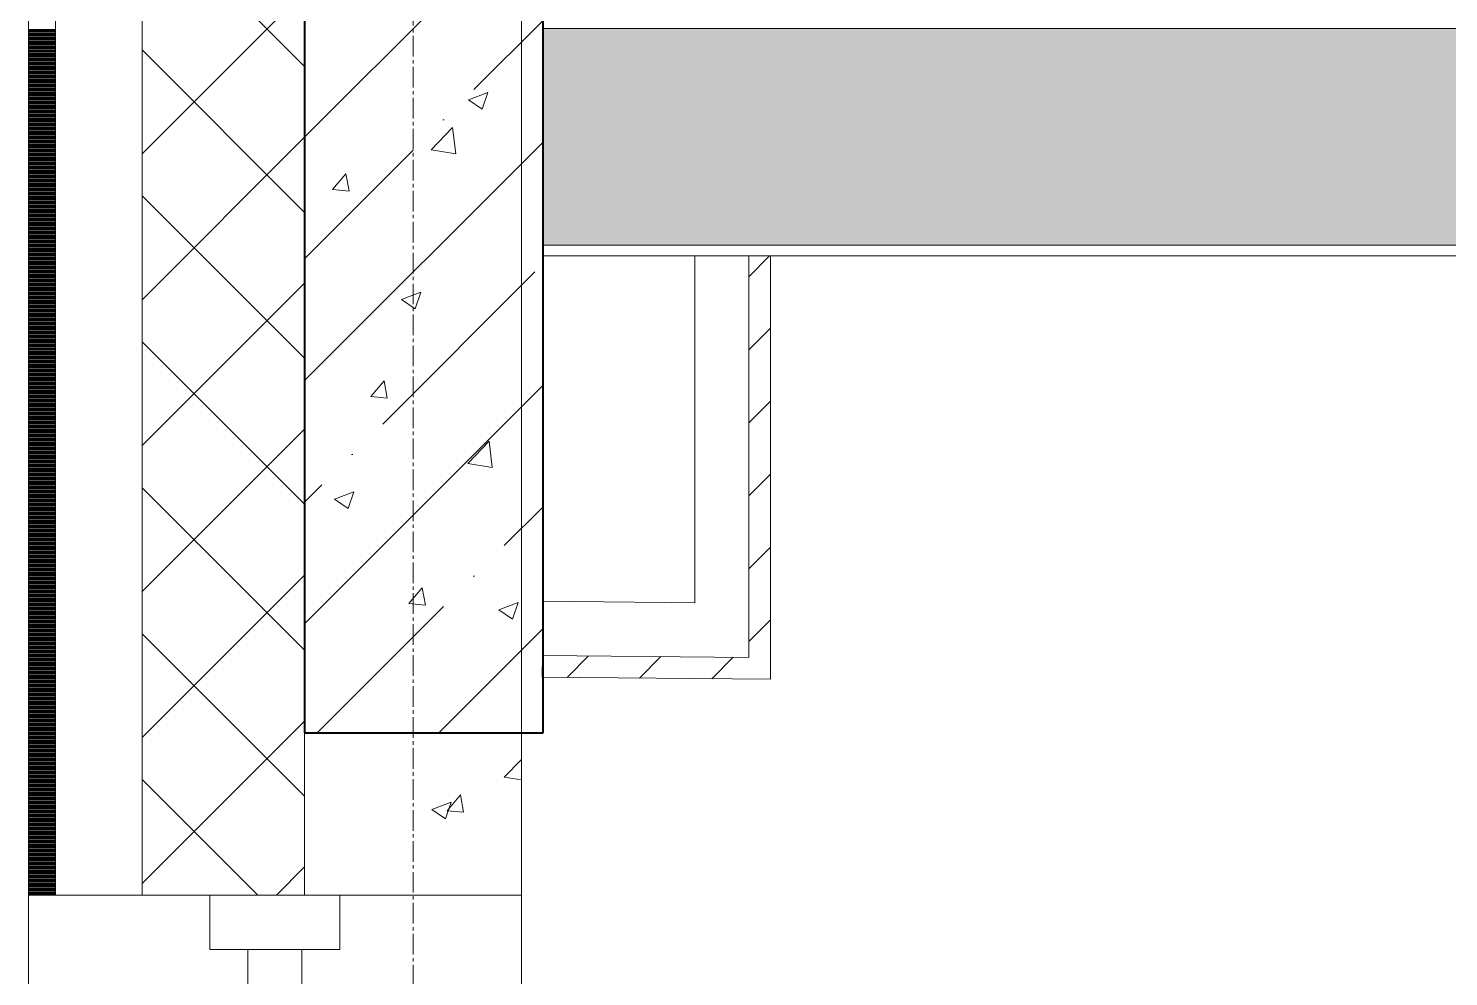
# Model space of a CAD drawing. Header units: millimetres. Extents: x 470010 to 1231400, y -134005 to 421770.
# Drawn here: x 508699 to 510010, y -121077 to -120202 of the extents above; entities that cross this region are included whole.
import ezdxf

# ---------------------------------------------------------------- set-up
doc = ezdxf.new("R2010")
doc.units = ezdxf.units.MM
doc.linetypes.add('CENTER2', pattern=[28.575, 19.05, -3.175, 3.175, -3.175])
doc.linetypes.add('HIDDEN2', pattern=[4.7625, 3.175, -1.5875])
for name, color, linetype, lineweight in [('A-Wall_Материал_Газоблок_Контур', 250, 'Continuous', 0), ('АР_Колонны', 70, 'Continuous', 30), ('АР_Окна', 4, 'Continuous', 5), ('АР_Стены ГКЛ', 1, 'Continuous', 15), ('АР_Стены ЖБ', 7, 'Continuous', 35), ('АР_Стены ПЕНОблок', 52, 'Continuous', 20), ('АР_Тонкая', 254, 'Continuous', 5), ('АР_Утеплитель', 31, 'Continuous', 0), ('АР_Штриховка', 8, 'Continuous', 0)]:
    doc.layers.add(name, color=color, linetype=linetype, lineweight=lineweight)
doc.layers.add('АР_Оси_РД_100', color=7, linetype='Continuous', lineweight=0, true_color=0x525252)

msp = doc.modelspace()

# ---------------------------------------------------------------- hatches: boundary and pattern name
at = {"layer": 'АР_Стены ГКЛ', "linetype": 'Continuous', "lineweight": 0, "true_color": 0x000000}
h = msp.add_hatch(dxfattribs=at)
h.set_pattern_fill('ANSI31', color=18, scale=15, angle=-360, style=0)
h.set_pattern_definition([(45, (509053.93, -143101.687), (-33.67596, 33.67596), [])])
h.paths.add_polyline_path([(509383.932, -120411.687), (509363.932, -120411.687), (509363.932, -120782.148), (509383.932, -120802.337)], flags=0)
h = msp.add_hatch(dxfattribs=at)
h.set_pattern_fill('ANSI31', color=18, scale=15, style=0)
h.set_pattern_definition([(45, (509053.93, -143101.687), (-33.67596, 33.67596), [])])
h.paths.add_polyline_path([(509383.932, -120802.337), (509363.932, -120782.148), (509173.463, -120780.358), (509173.275, -120800.358)], flags=0)
at = {"layer": 'АР_Штриховка', "linetype": 'Continuous', "lineweight": 5, "true_color": 0x000000}
h = msp.add_hatch(dxfattribs=at)
h.set_pattern_fill('ANSI35', color=18, scale=25, style=0)
h.set_pattern_definition([(45, (509053.93, -143101.69), (-112.2532, 112.2532), []), (45, (509166.19, -143101.69), (-112.2532, 112.2532), [198.4375, -39.6875, 0, -39.6875])])
h.paths.add_polyline_path([(508953.932, -120851.687), (509173.932, -120851.687), (509173.932, -119651.687), (508953.932, -119651.687)], flags=0)
at = {"layer": 'АР_Штриховка', "linetype": 'Continuous', "lineweight": 0, "true_color": 0x000000}
h = msp.add_hatch(dxfattribs=at)
h.set_pattern_fill('AR-CONC', color=18, angle=45, style=0)
h.set_pattern_definition([(95, (509053.93, -143101.69), (140.09465, 117.5534), [19.05, -209.55]), (40, (509053.93, -143101.69), (-160.0185, 110.1767), [15.24, -167.6406]), (145.45144, (509065.6, -143091.89), (-19.9238, 227.7301), [16.19, -178.0902]), (91.1842, (509018.01, -143065.77), (221.4102, 161.9534), [28.575, -314.325]), (141.6356, (509036.46, -143052.27), (-7.0866, 342.8268), [24.285, -267.1356]), (36.1842, (509018, -143065.77), (-7.0866, 342.8268), [22.86, -251.4597]), (66, (509044.95, -143056.79), (179.52, 34.89515), [19.05, -209.55]), (11, (509044.95, -143056.79), (-86.54, 173.9412), [15.24, -167.64]), (116.45144, (509059.91, -143053.88), (92.98, 208.8363), [16.19, -178.09]), (82.5, (509053.93, -143101.69), (-57.60547, 61.97341), [0, -165.608, 0, -170.18, 0, -168.275]), (52.5, (509053.93, -143101.69), (-23.58973, 118.087), [0, -97.028, 0, -161.798, 0, -64.135]), (12.5, (509013.88, -143141.74), (99.92786, 91.8262), [0, -63.5, 0, -198.12, 0, -262.89]), (2.5, (508995.92, -143159.7), (86.7639, 122.7224), [0, -82.55, 0, -131.572, 0, -186.69])])
h.paths.add_polyline_path([(509173.932, -120201.687), (509173.932, -120401.687), (515753.932, -120401.687), (515753.932, -120201.687)], flags=0)

# ---------------------------------------------------------------- linework, layer by layer
at = {"layer": 'A-Wall_Материал_Газоблок_Контур', "color": 18, "linetype": 'Continuous', "lineweight": 0, "true_color": 0x000000}
for p, q in [((508698.932, -121001.687), (508698.932, -122201.687)), ((509153.932, -122201.687), (509153.932, -121001.687))]:
    msp.add_line(p, q, dxfattribs=at)
at = {"layer": 'АР_Колонны', "color": 18, "linetype": 'HIDDEN2', "lineweight": 25, "true_color": 0x000000}
for p, q in [((508953.932, -120851.687), (508953.932, -119651.687)), ((509173.932, -119651.687), (509173.932, -120851.687)), ((509173.932, -120851.687), (508953.932, -120851.687))]:
    msp.add_line(p, q, dxfattribs=at)
at = {"layer": 'АР_Колонны', "color": 18, "linetype": 'Continuous', "lineweight": 30, "true_color": 0x000000}
for p, q in [((508953.932, -119651.687), (508953.932, -120851.687)), ((509173.932, -120851.687), (509173.932, -119651.687)), ((508953.932, -120851.687), (509173.932, -120851.687))]:
    msp.add_line(p, q, dxfattribs=at)
at = {"layer": 'АР_Окна', "color": 18, "linetype": 'Continuous', "lineweight": 5, "true_color": 0x000000}
for p, q in [((508698.932, -121001.687), (508698.932, -122201.687)), ((509153.932, -121001.687), (509153.932, -122201.687))]:
    msp.add_line(p, q, dxfattribs=at)
for points in [[(508986.432, -121051.687), (508986.432, -121001.687), (508866.432, -121001.687), (508866.432, -121051.687)], [(508901.432, -121051.687), (508951.432, -121051.687), (508951.432, -122151.687), (508901.432, -122151.687)]]:
    msp.add_lwpolyline(points, close=True, dxfattribs=at)
at = {"layer": 'АР_Оси_РД_100', "linetype": 'CENTER2'}
msp.add_line((509053.933, -133315.052), (509053.933, -98801.687), dxfattribs=at)
at = {"layer": 'АР_Стены ГКЛ', "color": 18, "linetype": 'Continuous', "lineweight": 5, "true_color": 0x000000}
for p, q in [((509363.932, -120411.687), (509313.932, -120411.687)), ((509313.932, -120411.687), (509313.932, -120731.676)), ((509363.932, -120782.148), (509363.932, -120411.687)), ((509383.932, -120411.687), (509363.932, -120411.687)), ((509363.932, -120411.687), (509363.932, -120782.148)), ((509383.932, -120802.337), (509383.932, -120411.687)), ((509173.932, -120730.361), (509173.463, -120780.358)), ((509313.932, -120731.676), (509173.932, -120730.361)), ((509173.463, -120780.358), (509173.275, -120800.358)), ((509173.463, -120780.358), (509363.932, -120782.148)), ((509363.932, -120782.148), (509173.463, -120780.358)), ((509173.275, -120800.358), (509383.932, -120802.337))]:
    msp.add_line(p, q, dxfattribs=at)
at = {"layer": 'АР_Стены ЖБ', "color": 18, "linetype": 'Continuous', "lineweight": 40, "true_color": 0x000000}
for p, q in [((508953.932, -119651.687), (508953.932, -120851.687)), ((509173.932, -120851.687), (509173.932, -119651.687)), ((508953.932, -120851.687), (509173.932, -120851.687))]:
    msp.add_line(p, q, dxfattribs=at)
at = {"layer": 'АР_Стены ПЕНОблок', "color": 18, "linetype": 'Continuous', "lineweight": 20, "true_color": 0x000000}
for p, q in [((508953.932, -119501.687), (508953.932, -121001.687)), ((509153.932, -121001.687), (509153.932, -119501.687)), ((509173.932, -120201.687), (509173.932, -120401.687)), ((515753.932, -120201.687), (509173.932, -120201.687)), ((509173.932, -120401.687), (515753.932, -120401.687)), ((508953.932, -121001.687), (509153.932, -121001.687))]:
    msp.add_line(p, q, dxfattribs=at)
at = {"layer": 'АР_Тонкая', "color": 18, "linetype": 'Continuous', "lineweight": 5, "true_color": 0x000000}
for p, q in [((508698.932, -119501.687), (508698.932, -121001.687)), ((508723.932, -119501.687), (508723.932, -121001.687)), ((508723.932, -121001.687), (508723.932, -119501.687)), ((508803.932, -121001.687), (508803.932, -119501.687)), ((508698.932, -121001.687), (508723.932, -121001.687)), ((508723.932, -121001.687), (508803.932, -121001.687))]:
    msp.add_line(p, q, dxfattribs=at)
at = {"layer": 'АР_Тонкая', "color": 18, "linetype": 'Continuous', "lineweight": 0, "true_color": 0x000000}
for p, q in [((509173.932, -120191.687), (509173.932, -120201.687)), ((509173.932, -120201.687), (515753.932, -120201.687)), ((509173.932, -120401.687), (509173.932, -120411.687)), ((515753.932, -120401.687), (509173.932, -120401.687)), ((509173.932, -120411.687), (515753.932, -120411.687))]:
    msp.add_line(p, q, dxfattribs=at)
at = {"layer": 'АР_Утеплитель', "color": 18, "linetype": 'Continuous', "lineweight": 0, "true_color": 0x000000}
for p, q in [((508803.932, -119501.687), (508803.932, -121001.687)), ((508953.932, -121001.687), (508953.932, -119501.687)), ((508803.932, -121001.687), (508953.932, -121001.687))]:
    msp.add_line(p, q, dxfattribs=at)
at = {"layer": 'АР_Штриховка', "color": 18, "linetype": 'Continuous', "lineweight": 0, "true_color": 0x000000}
for p, q in [((508953.932, -120236.738), (508803.932, -120086.738)), ((508803.932, -120317.33), (508953.932, -120167.33)), ((508698.932, -120202.687), (508723.932, -120202.687)), ((508698.932, -120203.687), (508723.932, -120203.687)), ((508698.932, -120204.687), (508723.932, -120204.687)), ((508698.932, -120205.687), (508723.932, -120205.687)), ((508698.932, -120206.687), (508723.932, -120206.687)), ((508698.932, -120207.687), (508723.932, -120207.687)), ((508698.932, -120208.687), (508723.932, -120208.687)), ((508698.932, -120209.687), (508723.932, -120209.687)), ((508698.932, -120210.687), (508723.932, -120210.687)), ((508698.932, -120211.687), (508723.932, -120211.687)), ((508698.932, -120212.687), (508723.932, -120212.687)), ((508698.932, -120213.687), (508723.932, -120213.687)), ((508698.932, -120214.687), (508723.932, -120214.687)), ((508698.932, -120215.687), (508723.932, -120215.687)), ((508698.932, -120216.687), (508723.932, -120216.687)), ((508698.932, -120217.687), (508723.932, -120217.687)), ((508698.932, -120218.687), (508723.932, -120218.687)), ((508698.932, -120219.687), (508723.932, -120219.687)), ((508698.932, -120220.687), (508723.932, -120220.687)), ((508698.932, -120221.687), (508723.932, -120221.687)), ((508953.932, -120371.441), (508803.932, -120221.441)), ((508698.932, -120222.687), (508723.932, -120222.687)), ((508698.932, -120223.687), (508723.932, -120223.687)), ((508698.932, -120224.687), (508723.932, -120224.687)), ((508698.932, -120225.687), (508723.932, -120225.687)), ((508698.932, -120226.687), (508723.932, -120226.687)), ((508698.932, -120227.687), (508723.932, -120227.687)), ((508698.932, -120228.687), (508723.932, -120228.687)), ((508698.932, -120229.687), (508723.932, -120229.687)), ((508698.932, -120230.687), (508723.932, -120230.687)), ((508698.932, -120231.687), (508723.932, -120231.687)), ((508698.932, -120232.687), (508723.932, -120232.687)), ((508698.932, -120233.687), (508723.932, -120233.687)), ((508698.932, -120234.687), (508723.932, -120234.687)), ((508698.932, -120235.687), (508723.932, -120235.687)), ((508698.932, -120236.687), (508723.932, -120236.687)), ((508698.932, -120237.687), (508723.932, -120237.687)), ((508698.932, -120238.687), (508723.932, -120238.687)), ((508698.932, -120239.687), (508723.932, -120239.687)), ((508698.932, -120240.687), (508723.932, -120240.687)), ((508698.932, -120241.687), (508723.932, -120241.687)), ((508698.932, -120242.687), (508723.932, -120242.687)), ((508698.932, -120243.687), (508723.932, -120243.687)), ((508698.932, -120244.687), (508723.932, -120244.687)), ((508698.932, -120245.687), (508723.932, -120245.687)), ((508698.932, -120246.687), (508723.932, -120246.687)), ((508698.932, -120247.687), (508723.932, -120247.687)), ((508698.932, -120248.687), (508723.932, -120248.687)), ((508698.932, -120249.687), (508723.932, -120249.687)), ((508698.932, -120250.687), (508723.932, -120250.687)), ((508698.932, -120251.687), (508723.932, -120251.687)), ((508698.932, -120252.687), (508723.932, -120252.687)), ((508698.932, -120253.687), (508723.932, -120253.687)), ((508698.932, -120254.687), (508723.932, -120254.687)), ((508698.932, -120255.687), (508723.932, -120255.687)), ((508698.932, -120256.687), (508723.932, -120256.687)), ((508698.932, -120257.687), (508723.932, -120257.687)), ((508698.932, -120258.687), (508723.932, -120258.687)), ((508698.932, -120259.687), (508723.932, -120259.687)), ((508698.932, -120260.687), (508723.932, -120260.687)), ((508698.932, -120261.687), (508723.932, -120261.687)), ((509105.154, -120267.714), (509122.939, -120260.888)), ((509117.784, -120276.252), (509122.934, -120260.903)), ((508698.932, -120262.687), (508723.932, -120262.687)), ((508698.932, -120263.687), (508723.932, -120263.687)), ((508698.932, -120264.687), (508723.932, -120264.687)), ((508698.932, -120265.687), (508723.932, -120265.687)), ((508698.932, -120266.687), (508723.932, -120266.687)), ((508698.932, -120267.687), (508723.932, -120267.687)), ((508698.932, -120268.687), (508723.932, -120268.687)), ((508698.932, -120269.687), (508723.932, -120269.687)), ((508698.932, -120270.687), (508723.932, -120270.687)), ((508698.932, -120271.687), (508723.932, -120271.687)), ((508698.932, -120272.687), (508723.932, -120272.687)), ((508698.932, -120273.687), (508723.932, -120273.687)), ((508698.932, -120274.687), (508723.932, -120274.687)), ((509105.147, -120267.729), (509117.782, -120276.251)), ((508698.932, -120275.687), (508723.932, -120275.687)), ((508698.932, -120276.687), (508723.932, -120276.687)), ((508698.932, -120277.687), (508723.932, -120277.687)), ((508698.932, -120278.687), (508723.932, -120278.687)), ((508698.932, -120279.687), (508723.932, -120279.687)), ((508698.932, -120280.687), (508723.932, -120280.687)), ((508698.932, -120281.687), (508723.932, -120281.687)), ((508698.932, -120282.687), (508723.932, -120282.687)), ((508698.932, -120283.687), (508723.932, -120283.687)), ((508698.932, -120284.687), (508723.932, -120284.687)), ((508698.932, -120285.687), (508723.932, -120285.687)), ((508698.932, -120286.687), (508723.932, -120286.687)), ((508698.932, -120287.687), (508723.932, -120287.687)), ((508698.932, -120288.687), (508723.932, -120288.687)), ((508698.932, -120289.687), (508723.932, -120289.687)), ((508698.932, -120290.687), (508723.932, -120290.687)), ((508698.932, -120291.687), (508723.932, -120291.687)), ((508698.932, -120292.687), (508723.932, -120292.687)), ((508698.932, -120293.687), (508723.932, -120293.687)), ((508698.932, -120294.687), (508723.932, -120294.687)), ((508698.932, -120295.687), (508723.932, -120295.687)), ((508698.932, -120296.687), (508723.932, -120296.687)), ((508698.932, -120297.687), (508723.932, -120297.687)), ((508698.932, -120298.687), (508723.932, -120298.687)), ((508698.932, -120299.687), (508723.932, -120299.687)), ((508698.932, -120300.687), (508723.932, -120300.687)), ((509070.73, -120313.834), (509090.514, -120293.215)), ((509093.334, -120317.336), (509090.528, -120293.213)), ((508698.932, -120301.687), (508723.932, -120301.687)), ((508698.932, -120302.687), (508723.932, -120302.687)), ((508698.932, -120303.687), (508723.932, -120303.687)), ((508698.932, -120304.687), (508723.932, -120304.687)), ((508698.932, -120305.687), (508723.932, -120305.687)), ((508698.932, -120306.687), (508723.932, -120306.687)), ((508698.932, -120307.687), (508723.932, -120307.687)), ((508698.932, -120308.687), (508723.932, -120308.687)), ((508698.932, -120309.687), (508723.932, -120309.687)), ((508698.932, -120310.687), (508723.932, -120310.687)), ((508698.932, -120311.687), (508723.932, -120311.687)), ((508698.932, -120312.687), (508723.932, -120312.687)), ((508698.932, -120313.687), (508723.932, -120313.687)), ((508803.932, -120452.034), (508953.932, -120302.034)), ((509070.741, -120313.856), (509093.33, -120317.359)), ((508698.932, -120314.687), (508723.932, -120314.687)), ((508698.932, -120315.687), (508723.932, -120315.687)), ((508698.932, -120316.687), (508723.932, -120316.687)), ((508698.932, -120317.687), (508723.932, -120317.687)), ((508698.932, -120318.687), (508723.932, -120318.687)), ((508698.932, -120319.687), (508723.932, -120319.687)), ((508698.932, -120320.687), (508723.932, -120320.687)), ((508698.932, -120321.687), (508723.932, -120321.687)), ((508698.932, -120322.687), (508723.932, -120322.687)), ((508698.932, -120323.687), (508723.932, -120323.687)), ((508698.932, -120324.687), (508723.932, -120324.687)), ((508698.932, -120325.687), (508723.932, -120325.687)), ((508698.932, -120326.687), (508723.932, -120326.687)), ((508698.932, -120327.687), (508723.932, -120327.687)), ((508698.932, -120328.687), (508723.932, -120328.687)), ((508698.932, -120329.687), (508723.932, -120329.687)), ((508698.932, -120330.687), (508723.932, -120330.687)), ((508698.932, -120331.687), (508723.932, -120331.687)), ((508698.932, -120332.687), (508723.932, -120332.687)), ((508698.932, -120333.687), (508723.932, -120333.687)), ((508698.932, -120334.687), (508723.932, -120334.687)), ((508698.932, -120335.687), (508723.932, -120335.687)), ((508698.932, -120336.687), (508723.932, -120336.687)), ((508698.932, -120337.687), (508723.932, -120337.687)), ((508698.932, -120338.687), (508723.932, -120338.687)), ((508698.932, -120339.687), (508723.932, -120339.687)), ((508979.726, -120350.407), (508991.971, -120335.814)), ((508994.962, -120351.726), (508992.025, -120335.804)), ((508698.932, -120340.687), (508723.932, -120340.687)), ((508698.932, -120341.687), (508723.932, -120341.687)), ((508698.932, -120342.687), (508723.932, -120342.687)), ((508698.932, -120343.687), (508723.932, -120343.687)), ((508698.932, -120344.687), (508723.932, -120344.687)), ((508698.932, -120345.687), (508723.932, -120345.687)), ((508698.932, -120346.687), (508723.932, -120346.687)), ((508698.932, -120347.687), (508723.932, -120347.687)), ((508698.932, -120348.687), (508723.932, -120348.687)), ((508698.932, -120349.687), (508723.932, -120349.687)), ((508698.932, -120350.687), (508723.932, -120350.687)), ((508698.932, -120351.687), (508723.932, -120351.687)), ((508698.932, -120352.687), (508723.932, -120352.687)), ((508979.726, -120350.408), (508994.908, -120351.736)), ((508698.932, -120353.687), (508723.932, -120353.687)), ((508698.932, -120354.687), (508723.932, -120354.687)), ((508698.932, -120355.687), (508723.932, -120355.687)), ((508698.932, -120356.687), (508723.932, -120356.687)), ((508698.932, -120357.687), (508723.932, -120357.687)), ((508698.932, -120358.687), (508723.932, -120358.687)), ((508698.932, -120359.687), (508723.932, -120359.687)), ((508698.932, -120360.687), (508723.932, -120360.687)), ((508698.932, -120361.687), (508723.932, -120361.687)), ((508698.932, -120362.687), (508723.932, -120362.687)), ((508698.932, -120363.687), (508723.932, -120363.687)), ((508698.932, -120364.687), (508723.932, -120364.687)), ((508698.932, -120365.687), (508723.932, -120365.687)), ((508698.932, -120366.687), (508723.932, -120366.687)), ((508953.932, -120506.145), (508803.932, -120356.145)), ((508698.932, -120367.687), (508723.932, -120367.687)), ((508698.932, -120368.687), (508723.932, -120368.687)), ((508698.932, -120369.687), (508723.932, -120369.687)), ((508698.932, -120370.687), (508723.932, -120370.687)), ((508698.932, -120371.687), (508723.932, -120371.687)), ((508698.932, -120372.687), (508723.932, -120372.687)), ((508698.932, -120373.687), (508723.932, -120373.687)), ((508698.932, -120374.687), (508723.932, -120374.687)), ((508698.932, -120375.687), (508723.932, -120375.687)), ((508698.932, -120376.687), (508723.932, -120376.687)), ((508698.932, -120377.687), (508723.932, -120377.687)), ((508698.932, -120378.687), (508723.932, -120378.687)), ((508698.932, -120379.687), (508723.932, -120379.687)), ((508698.932, -120380.687), (508723.932, -120380.687)), ((508698.932, -120381.687), (508723.932, -120381.687)), ((508698.932, -120382.687), (508723.932, -120382.687)), ((508698.932, -120383.687), (508723.932, -120383.687)), ((508698.932, -120384.687), (508723.932, -120384.687)), ((508698.932, -120385.687), (508723.932, -120385.687)), ((508698.932, -120386.687), (508723.932, -120386.687)), ((508698.932, -120387.687), (508723.932, -120387.687)), ((508698.932, -120388.687), (508723.932, -120388.687)), ((508698.932, -120389.687), (508723.932, -120389.687)), ((508698.932, -120390.687), (508723.932, -120390.687)), ((508698.932, -120391.687), (508723.932, -120391.687)), ((508698.932, -120392.687), (508723.932, -120392.687)), ((508698.932, -120393.687), (508723.932, -120393.687)), ((508698.932, -120394.687), (508723.932, -120394.687)), ((508698.932, -120395.687), (508723.932, -120395.687)), ((508698.932, -120396.687), (508723.932, -120396.687)), ((508698.932, -120397.687), (508723.932, -120397.687)), ((508698.932, -120398.687), (508723.932, -120398.687)), ((508698.932, -120399.687), (508723.932, -120399.687)), ((508698.932, -120400.687), (508723.932, -120400.687)), ((508698.932, -120401.687), (508723.932, -120401.687)), ((508698.932, -120402.687), (508723.932, -120402.687)), ((508698.932, -120403.687), (508723.932, -120403.687)), ((508698.932, -120404.687), (508723.932, -120404.687)), ((508698.932, -120405.687), (508723.932, -120405.687)), ((508698.932, -120406.687), (508723.932, -120406.687)), ((508698.932, -120407.687), (508723.932, -120407.687)), ((508698.932, -120408.687), (508723.932, -120408.687)), ((508698.932, -120409.687), (508723.932, -120409.687)), ((508698.932, -120410.687), (508723.932, -120410.687)), ((508698.932, -120411.687), (508723.932, -120411.687)), ((508698.932, -120412.687), (508723.932, -120412.687)), ((508698.932, -120413.687), (508723.932, -120413.687)), ((508698.932, -120414.687), (508723.932, -120414.687)), ((508698.932, -120415.687), (508723.932, -120415.687)), ((508698.932, -120416.687), (508723.932, -120416.687)), ((508698.932, -120417.687), (508723.932, -120417.687)), ((508698.932, -120418.687), (508723.932, -120418.687)), ((508698.932, -120419.687), (508723.932, -120419.687)), ((508698.932, -120420.687), (508723.932, -120420.687)), ((508698.932, -120421.687), (508723.932, -120421.687)), ((508698.932, -120422.687), (508723.932, -120422.687)), ((508698.932, -120423.687), (508723.932, -120423.687)), ((508698.932, -120424.687), (508723.932, -120424.687)), ((508698.932, -120425.687), (508723.932, -120425.687)), ((508698.932, -120426.687), (508723.932, -120426.687)), ((508698.932, -120427.687), (508723.932, -120427.687)), ((508698.932, -120428.687), (508723.932, -120428.687)), ((508698.932, -120429.687), (508723.932, -120429.687)), ((508698.932, -120430.687), (508723.932, -120430.687)), ((508698.932, -120431.687), (508723.932, -120431.687)), ((508698.932, -120432.687), (508723.932, -120432.687)), ((508698.932, -120433.687), (508723.932, -120433.687)), ((508698.932, -120434.687), (508723.932, -120434.687)), ((508698.932, -120435.687), (508723.932, -120435.687)), ((508698.932, -120436.687), (508723.932, -120436.687)), ((508698.932, -120437.687), (508723.932, -120437.687)), ((508698.932, -120438.687), (508723.932, -120438.687)), ((508698.932, -120439.687), (508723.932, -120439.687)), ((508698.932, -120440.687), (508723.932, -120440.687)), ((508698.932, -120441.687), (508723.932, -120441.687)), ((508698.932, -120442.687), (508723.932, -120442.687)), ((508698.932, -120443.687), (508723.932, -120443.687)), ((508698.932, -120444.687), (508723.932, -120444.687)), ((508803.932, -120586.738), (508953.932, -120436.738)), ((509043.352, -120451.903), (509061.136, -120445.076)), ((509055.982, -120460.44), (509061.132, -120445.091)), ((508698.932, -120445.687), (508723.932, -120445.687)), ((508698.932, -120446.687), (508723.932, -120446.687)), ((508698.932, -120447.687), (508723.932, -120447.687)), ((508698.932, -120448.687), (508723.932, -120448.687)), ((508698.932, -120449.687), (508723.932, -120449.687)), ((508698.932, -120450.687), (508723.932, -120450.687)), ((508698.932, -120451.687), (508723.932, -120451.687)), ((508698.932, -120452.687), (508723.932, -120452.687)), ((508698.932, -120453.687), (508723.932, -120453.687)), ((508698.932, -120454.687), (508723.932, -120454.687)), ((508698.932, -120455.687), (508723.932, -120455.687)), ((508698.932, -120456.687), (508723.932, -120456.687)), ((508698.932, -120457.687), (508723.932, -120457.687)), ((509043.345, -120451.917), (509055.98, -120460.439)), ((508698.932, -120458.687), (508723.932, -120458.687)), ((508698.932, -120459.687), (508723.932, -120459.687)), ((508698.932, -120460.687), (508723.932, -120460.687)), ((508698.932, -120461.687), (508723.932, -120461.687)), ((508698.932, -120462.687), (508723.932, -120462.687)), ((508698.932, -120463.687), (508723.932, -120463.687)), ((508698.932, -120464.687), (508723.932, -120464.687)), ((508698.932, -120465.687), (508723.932, -120465.687)), ((508698.932, -120466.687), (508723.932, -120466.687)), ((508698.932, -120467.687), (508723.932, -120467.687)), ((508698.932, -120468.687), (508723.932, -120468.687)), ((508698.932, -120469.687), (508723.932, -120469.687)), ((508698.932, -120470.687), (508723.932, -120470.687)), ((508698.932, -120471.687), (508723.932, -120471.687)), ((508698.932, -120472.687), (508723.932, -120472.687)), ((508698.932, -120473.687), (508723.932, -120473.687)), ((508698.932, -120474.687), (508723.932, -120474.687)), ((508698.932, -120475.687), (508723.932, -120475.687)), ((508698.932, -120476.687), (508723.932, -120476.687)), ((508698.932, -120477.687), (508723.932, -120477.687)), ((508698.932, -120478.687), (508723.932, -120478.687)), ((508698.932, -120479.687), (508723.932, -120479.687)), ((508698.932, -120480.687), (508723.932, -120480.687)), ((508698.932, -120481.687), (508723.932, -120481.687)), ((508698.932, -120482.687), (508723.932, -120482.687)), ((508698.932, -120483.687), (508723.932, -120483.687)), ((508698.932, -120484.687), (508723.932, -120484.687)), ((508698.932, -120485.687), (508723.932, -120485.687)), ((508698.932, -120486.687), (508723.932, -120486.687)), ((508698.932, -120487.687), (508723.932, -120487.687)), ((508698.932, -120488.687), (508723.932, -120488.687)), ((508698.932, -120489.687), (508723.932, -120489.687)), ((508698.932, -120490.687), (508723.932, -120490.687)), ((508698.932, -120491.687), (508723.932, -120491.687)), ((508698.932, -120492.687), (508723.932, -120492.687)), ((508698.932, -120493.687), (508723.932, -120493.687)), ((508698.932, -120494.687), (508723.932, -120494.687)), ((508698.932, -120495.687), (508723.932, -120495.687)), ((508698.932, -120496.687), (508723.932, -120496.687)), ((508698.932, -120497.687), (508723.932, -120497.687)), ((508953.932, -120640.849), (508803.932, -120490.849)), ((508698.932, -120498.687), (508723.932, -120498.687)), ((508698.932, -120499.687), (508723.932, -120499.687)), ((508698.932, -120500.687), (508723.932, -120500.687)), ((508698.932, -120501.687), (508723.932, -120501.687)), ((508698.932, -120502.687), (508723.932, -120502.687)), ((508698.932, -120503.687), (508723.932, -120503.687)), ((508698.932, -120504.687), (508723.932, -120504.687)), ((508698.932, -120505.687), (508723.932, -120505.687)), ((508698.932, -120506.687), (508723.932, -120506.687)), ((508698.932, -120507.687), (508723.932, -120507.687)), ((508698.932, -120508.687), (508723.932, -120508.687)), ((508698.932, -120509.687), (508723.932, -120509.687)), ((508698.932, -120510.687), (508723.932, -120510.687)), ((508698.932, -120511.687), (508723.932, -120511.687)), ((508698.932, -120512.687), (508723.932, -120512.687)), ((508698.932, -120513.687), (508723.932, -120513.687)), ((508698.932, -120514.687), (508723.932, -120514.687)), ((508698.932, -120515.687), (508723.932, -120515.687)), ((508698.932, -120516.687), (508723.932, -120516.687)), ((508698.932, -120517.687), (508723.932, -120517.687)), ((508698.932, -120518.687), (508723.932, -120518.687)), ((508698.932, -120519.687), (508723.932, -120519.687)), ((508698.932, -120520.687), (508723.932, -120520.687)), ((508698.932, -120521.687), (508723.932, -120521.687)), ((508698.932, -120522.687), (508723.932, -120522.687)), ((508698.932, -120523.687), (508723.932, -120523.687)), ((508698.932, -120524.687), (508723.932, -120524.687)), ((508698.932, -120525.687), (508723.932, -120525.687)), ((508698.932, -120526.687), (508723.932, -120526.687)), ((508698.932, -120527.687), (508723.932, -120527.687)), ((508698.932, -120528.687), (508723.932, -120528.687)), ((508698.932, -120529.687), (508723.932, -120529.687)), ((508698.932, -120530.687), (508723.932, -120530.687)), ((508698.932, -120531.687), (508723.932, -120531.687)), ((508698.932, -120532.687), (508723.932, -120532.687)), ((508698.932, -120533.687), (508723.932, -120533.687)), ((508698.932, -120534.687), (508723.932, -120534.687)), ((508698.932, -120535.687), (508723.932, -120535.687)), ((508698.932, -120536.687), (508723.932, -120536.687)), ((509014.969, -120541.464), (509027.214, -120526.871)), ((509030.205, -120542.783), (509027.268, -120526.861)), ((508698.932, -120537.687), (508723.932, -120537.687)), ((508698.932, -120538.687), (508723.932, -120538.687)), ((508698.932, -120539.687), (508723.932, -120539.687)), ((508698.932, -120540.687), (508723.932, -120540.687)), ((508698.932, -120541.687), (508723.932, -120541.687)), ((508698.932, -120542.687), (508723.932, -120542.687)), ((508698.932, -120543.687), (508723.932, -120543.687)), ((508698.932, -120544.687), (508723.932, -120544.687)), ((508698.932, -120545.687), (508723.932, -120545.687)), ((508698.932, -120546.687), (508723.932, -120546.687)), ((508698.932, -120547.687), (508723.932, -120547.687)), ((508698.932, -120548.687), (508723.932, -120548.687)), ((508698.932, -120549.687), (508723.932, -120549.687)), ((509014.969, -120541.465), (509030.151, -120542.793)), ((508698.932, -120550.687), (508723.932, -120550.687)), ((508698.932, -120551.687), (508723.932, -120551.687)), ((508698.932, -120552.687), (508723.932, -120552.687)), ((508698.932, -120553.687), (508723.932, -120553.687)), ((508698.932, -120554.687), (508723.932, -120554.687)), ((508698.932, -120555.687), (508723.932, -120555.687)), ((508698.932, -120556.687), (508723.932, -120556.687)), ((508698.932, -120557.687), (508723.932, -120557.687)), ((508698.932, -120558.687), (508723.932, -120558.687)), ((508698.932, -120559.687), (508723.932, -120559.687)), ((508698.932, -120560.687), (508723.932, -120560.687)), ((508698.932, -120561.687), (508723.932, -120561.687)), ((508698.932, -120562.687), (508723.932, -120562.687)), ((508698.932, -120563.687), (508723.932, -120563.687)), ((508698.932, -120564.687), (508723.932, -120564.687)), ((508698.932, -120565.687), (508723.932, -120565.687)), ((508698.932, -120566.687), (508723.932, -120566.687)), ((508698.932, -120567.687), (508723.932, -120567.687)), ((508698.932, -120568.687), (508723.932, -120568.687)), ((508698.932, -120569.687), (508723.932, -120569.687)), ((508698.932, -120570.687), (508723.932, -120570.687)), ((508698.932, -120571.687), (508723.932, -120571.687)), ((508698.932, -120572.687), (508723.932, -120572.687)), ((508698.932, -120573.687), (508723.932, -120573.687)), ((508698.932, -120574.687), (508723.932, -120574.687)), ((508698.932, -120575.687), (508723.932, -120575.687)), ((508803.932, -120721.441), (508953.932, -120571.441)), ((508698.932, -120576.687), (508723.932, -120576.687)), ((508698.932, -120577.687), (508723.932, -120577.687)), ((508698.932, -120578.687), (508723.932, -120578.687)), ((508698.932, -120579.687), (508723.932, -120579.687)), ((508698.932, -120580.687), (508723.932, -120580.687)), ((508698.932, -120581.687), (508723.932, -120581.687)), ((508698.932, -120582.687), (508723.932, -120582.687)), ((508698.932, -120583.687), (508723.932, -120583.687)), ((508698.932, -120584.687), (508723.932, -120584.687)), ((508698.932, -120585.687), (508723.932, -120585.687)), ((508698.932, -120586.687), (508723.932, -120586.687)), ((508698.932, -120587.687), (508723.932, -120587.687)), ((508698.932, -120588.687), (508723.932, -120588.687)), ((509104.405, -120603.302), (509124.189, -120582.683)), ((509127.009, -120606.804), (509124.203, -120582.682)), ((508698.932, -120589.687), (508723.932, -120589.687)), ((508698.932, -120590.687), (508723.932, -120590.687)), ((508698.932, -120591.687), (508723.932, -120591.687)), ((508698.932, -120592.687), (508723.932, -120592.687)), ((508698.932, -120593.687), (508723.932, -120593.687)), ((508698.932, -120594.687), (508723.932, -120594.687)), ((508698.932, -120595.687), (508723.932, -120595.687)), ((508698.932, -120596.687), (508723.932, -120596.687)), ((508698.932, -120597.687), (508723.932, -120597.687)), ((508698.932, -120598.687), (508723.932, -120598.687)), ((508698.932, -120599.687), (508723.932, -120599.687)), ((508698.932, -120600.687), (508723.932, -120600.687)), ((508698.932, -120601.687), (508723.932, -120601.687)), ((508698.932, -120602.687), (508723.932, -120602.687)), ((508698.932, -120603.687), (508723.932, -120603.687)), ((508698.932, -120604.687), (508723.932, -120604.687)), ((508698.932, -120605.687), (508723.932, -120605.687)), ((508698.932, -120606.687), (508723.932, -120606.687)), ((508698.932, -120607.687), (508723.932, -120607.687)), ((508698.932, -120608.687), (508723.932, -120608.687)), ((508698.932, -120609.687), (508723.932, -120609.687)), ((508698.932, -120610.687), (508723.932, -120610.687)), ((508698.932, -120611.687), (508723.932, -120611.687)), ((508698.932, -120612.687), (508723.932, -120612.687)), ((508698.932, -120613.687), (508723.932, -120613.687)), ((508698.932, -120614.687), (508723.932, -120614.687)), ((508698.932, -120615.687), (508723.932, -120615.687)), ((509104.415, -120603.324), (509127.005, -120606.827)), ((508698.932, -120616.687), (508723.932, -120616.687)), ((508698.932, -120617.687), (508723.932, -120617.687)), ((508698.932, -120618.687), (508723.932, -120618.687)), ((508698.932, -120619.687), (508723.932, -120619.687)), ((508698.932, -120620.687), (508723.932, -120620.687)), ((508698.932, -120621.687), (508723.932, -120621.687)), ((508698.932, -120622.687), (508723.932, -120622.687)), ((508698.932, -120623.687), (508723.932, -120623.687)), ((508698.932, -120624.687), (508723.932, -120624.687)), ((508698.932, -120625.687), (508723.932, -120625.687)), ((508698.932, -120626.687), (508723.932, -120626.687)), ((508698.932, -120627.687), (508723.932, -120627.687)), ((508698.932, -120628.687), (508723.932, -120628.687)), ((508953.932, -120775.553), (508803.932, -120625.553)), ((508698.932, -120629.687), (508723.932, -120629.687)), ((508698.932, -120630.687), (508723.932, -120630.687)), ((508698.932, -120631.687), (508723.932, -120631.687)), ((508698.932, -120632.687), (508723.932, -120632.687)), ((508698.932, -120633.687), (508723.932, -120633.687)), ((508698.932, -120634.687), (508723.932, -120634.687)), ((508698.932, -120635.687), (508723.932, -120635.687)), ((508698.932, -120636.687), (508723.932, -120636.687)), ((508698.932, -120637.687), (508723.932, -120637.687)), ((508698.932, -120638.687), (508723.932, -120638.687)), ((508698.932, -120639.687), (508723.932, -120639.687)), ((508698.932, -120640.687), (508723.932, -120640.687)), ((508698.932, -120641.687), (508723.932, -120641.687)), ((508981.543, -120636.105), (508994.178, -120644.627)), ((508981.55, -120636.091), (508999.334, -120629.264)), ((508994.18, -120644.628), (508999.33, -120629.279)), ((508698.932, -120642.687), (508723.932, -120642.687)), ((508698.932, -120643.687), (508723.932, -120643.687)), ((508698.932, -120644.687), (508723.932, -120644.687)), ((508698.932, -120645.687), (508723.932, -120645.687)), ((508698.932, -120646.687), (508723.932, -120646.687)), ((508698.932, -120647.687), (508723.932, -120647.687)), ((508698.932, -120648.687), (508723.932, -120648.687)), ((508698.932, -120649.687), (508723.932, -120649.687)), ((508698.932, -120650.687), (508723.932, -120650.687)), ((508698.932, -120651.687), (508723.932, -120651.687)), ((508698.932, -120652.687), (508723.932, -120652.687)), ((508698.932, -120653.687), (508723.932, -120653.687)), ((508698.932, -120654.687), (508723.932, -120654.687)), ((508698.932, -120655.687), (508723.932, -120655.687)), ((508698.932, -120656.687), (508723.932, -120656.687)), ((508698.932, -120657.687), (508723.932, -120657.687)), ((508698.932, -120658.687), (508723.932, -120658.687)), ((508698.932, -120659.687), (508723.932, -120659.687)), ((508698.932, -120660.687), (508723.932, -120660.687)), ((508698.932, -120661.687), (508723.932, -120661.687)), ((508698.932, -120662.687), (508723.932, -120662.687)), ((508698.932, -120663.687), (508723.932, -120663.687)), ((508698.932, -120664.687), (508723.932, -120664.687)), ((508698.932, -120665.687), (508723.932, -120665.687)), ((508698.932, -120666.687), (508723.932, -120666.687)), ((508698.932, -120667.687), (508723.932, -120667.687)), ((508698.932, -120668.687), (508723.932, -120668.687)), ((508698.932, -120669.687), (508723.932, -120669.687)), ((508698.932, -120670.687), (508723.932, -120670.687)), ((508698.932, -120671.687), (508723.932, -120671.687)), ((508698.932, -120672.687), (508723.932, -120672.687)), ((508698.932, -120673.687), (508723.932, -120673.687)), ((508698.932, -120674.687), (508723.932, -120674.687)), ((508698.932, -120675.687), (508723.932, -120675.687)), ((508698.932, -120676.687), (508723.932, -120676.687)), ((508698.932, -120677.687), (508723.932, -120677.687)), ((508698.932, -120678.687), (508723.932, -120678.687)), ((508698.932, -120679.687), (508723.932, -120679.687)), ((508698.932, -120680.687), (508723.932, -120680.687)), ((508698.932, -120681.687), (508723.932, -120681.687)), ((508698.932, -120682.687), (508723.932, -120682.687)), ((508698.932, -120683.687), (508723.932, -120683.687)), ((508698.932, -120684.687), (508723.932, -120684.687)), ((508698.932, -120685.687), (508723.932, -120685.687)), ((508698.932, -120686.687), (508723.932, -120686.687)), ((508698.932, -120687.687), (508723.932, -120687.687)), ((508698.932, -120688.687), (508723.932, -120688.687)), ((508698.932, -120689.687), (508723.932, -120689.687)), ((508698.932, -120690.687), (508723.932, -120690.687)), ((508698.932, -120691.687), (508723.932, -120691.687)), ((508698.932, -120692.687), (508723.932, -120692.687)), ((508698.932, -120693.687), (508723.932, -120693.687)), ((508698.932, -120694.687), (508723.932, -120694.687)), ((508698.932, -120695.687), (508723.932, -120695.687)), ((508698.932, -120696.687), (508723.932, -120696.687)), ((508698.932, -120697.687), (508723.932, -120697.687)), ((508698.932, -120698.687), (508723.932, -120698.687)), ((508698.932, -120699.687), (508723.932, -120699.687)), ((508698.932, -120700.687), (508723.932, -120700.687)), ((508698.932, -120701.687), (508723.932, -120701.687)), ((508698.932, -120702.687), (508723.932, -120702.687)), ((508698.932, -120703.687), (508723.932, -120703.687)), ((508698.932, -120704.687), (508723.932, -120704.687)), ((508698.932, -120705.687), (508723.932, -120705.687)), ((508698.932, -120706.687), (508723.932, -120706.687)), ((508803.932, -120856.145), (508953.932, -120706.145)), ((508698.932, -120707.687), (508723.932, -120707.687)), ((508698.932, -120708.687), (508723.932, -120708.687)), ((508698.932, -120709.687), (508723.932, -120709.687)), ((508698.932, -120710.687), (508723.932, -120710.687)), ((508698.932, -120711.687), (508723.932, -120711.687)), ((508698.932, -120712.687), (508723.932, -120712.687)), ((508698.932, -120713.687), (508723.932, -120713.687)), ((508698.932, -120714.687), (508723.932, -120714.687)), ((508698.932, -120715.687), (508723.932, -120715.687)), ((508698.932, -120716.687), (508723.932, -120716.687)), ((508698.932, -120717.687), (508723.932, -120717.687)), ((508698.932, -120718.687), (508723.932, -120718.687)), ((508698.932, -120719.687), (508723.932, -120719.687)), ((508698.932, -120720.687), (508723.932, -120720.687)), ((509050.213, -120732.521), (509062.458, -120717.928)), ((509065.448, -120733.84), (509062.511, -120717.918)), ((508698.932, -120721.687), (508723.932, -120721.687)), ((508698.932, -120722.687), (508723.932, -120722.687)), ((508698.932, -120723.687), (508723.932, -120723.687)), ((508698.932, -120724.687), (508723.932, -120724.687)), ((508698.932, -120725.687), (508723.932, -120725.687)), ((508698.932, -120726.687), (508723.932, -120726.687)), ((508698.932, -120727.687), (508723.932, -120727.687)), ((508698.932, -120728.687), (508723.932, -120728.687)), ((508698.932, -120729.687), (508723.932, -120729.687)), ((508698.932, -120730.687), (508723.932, -120730.687)), ((508698.932, -120731.687), (508723.932, -120731.687)), ((508698.932, -120732.687), (508723.932, -120732.687)), ((508698.932, -120733.687), (508723.932, -120733.687)), ((509050.213, -120732.521), (509065.395, -120733.85)), ((509133.164, -120738.356), (509150.949, -120731.529)), ((509145.794, -120746.893), (509150.944, -120731.544)), ((508698.932, -120734.687), (508723.932, -120734.687)), ((508698.932, -120735.687), (508723.932, -120735.687)), ((508698.932, -120736.687), (508723.932, -120736.687)), ((508698.932, -120737.687), (508723.932, -120737.687)), ((508698.932, -120738.687), (508723.932, -120738.687)), ((508698.932, -120739.687), (508723.932, -120739.687)), ((508698.932, -120740.687), (508723.932, -120740.687)), ((508698.932, -120741.687), (508723.932, -120741.687)), ((508698.932, -120742.687), (508723.932, -120742.687)), ((508698.932, -120743.687), (508723.932, -120743.687)), ((508698.932, -120744.687), (508723.932, -120744.687)), ((508698.932, -120745.687), (508723.932, -120745.687)), ((508698.932, -120746.687), (508723.932, -120746.687)), ((509133.158, -120738.37), (509145.792, -120746.892)), ((508698.932, -120747.687), (508723.932, -120747.687)), ((508698.932, -120748.687), (508723.932, -120748.687)), ((508698.932, -120749.687), (508723.932, -120749.687)), ((508698.932, -120750.687), (508723.932, -120750.687)), ((508698.932, -120751.687), (508723.932, -120751.687)), ((508698.932, -120752.687), (508723.932, -120752.687)), ((508698.932, -120753.687), (508723.932, -120753.687)), ((508698.932, -120754.687), (508723.932, -120754.687)), ((508698.932, -120755.687), (508723.932, -120755.687)), ((508698.932, -120756.687), (508723.932, -120756.687)), ((508698.932, -120757.687), (508723.932, -120757.687)), ((508698.932, -120758.687), (508723.932, -120758.687)), ((508698.932, -120759.687), (508723.932, -120759.687)), ((508698.932, -120760.687), (508723.932, -120760.687)), ((508698.932, -120761.687), (508723.932, -120761.687)), ((508698.932, -120762.687), (508723.932, -120762.687)), ((508698.932, -120763.687), (508723.932, -120763.687)), ((508698.932, -120764.687), (508723.932, -120764.687)), ((508698.932, -120765.687), (508723.932, -120765.687)), ((508698.932, -120766.687), (508723.932, -120766.687)), ((508698.932, -120767.687), (508723.932, -120767.687)), ((508698.932, -120768.687), (508723.932, -120768.687)), ((508698.932, -120769.687), (508723.932, -120769.687)), ((508698.932, -120770.687), (508723.932, -120770.687)), ((508698.932, -120771.687), (508723.932, -120771.687)), ((508698.932, -120772.687), (508723.932, -120772.687)), ((508953.932, -120910.257), (508803.932, -120760.257)), ((508698.932, -120773.687), (508723.932, -120773.687)), ((508698.932, -120774.687), (508723.932, -120774.687)), ((508698.932, -120775.687), (508723.932, -120775.687)), ((508698.932, -120776.687), (508723.932, -120776.687)), ((508698.932, -120777.687), (508723.932, -120777.687)), ((508698.932, -120778.687), (508723.932, -120778.687)), ((508698.932, -120779.687), (508723.932, -120779.687)), ((508698.932, -120780.687), (508723.932, -120780.687)), ((508698.932, -120781.687), (508723.932, -120781.687)), ((508698.932, -120782.687), (508723.932, -120782.687)), ((508698.932, -120783.687), (508723.932, -120783.687)), ((508698.932, -120784.687), (508723.932, -120784.687)), ((508698.932, -120785.687), (508723.932, -120785.687)), ((508698.932, -120786.687), (508723.932, -120786.687)), ((508698.932, -120787.687), (508723.932, -120787.687)), ((508698.932, -120788.687), (508723.932, -120788.687)), ((508698.932, -120789.687), (508723.932, -120789.687)), ((508698.932, -120790.687), (508723.932, -120790.687)), ((508698.932, -120791.687), (508723.932, -120791.687)), ((508698.932, -120792.687), (508723.932, -120792.687)), ((508698.932, -120793.687), (508723.932, -120793.687)), ((508698.932, -120794.687), (508723.932, -120794.687)), ((508698.932, -120795.687), (508723.932, -120795.687)), ((508698.932, -120796.687), (508723.932, -120796.687)), ((508698.932, -120797.687), (508723.932, -120797.687)), ((508698.932, -120798.687), (508723.932, -120798.687)), ((508698.932, -120799.687), (508723.932, -120799.687)), ((508698.932, -120800.687), (508723.932, -120800.687)), ((508698.932, -120801.687), (508723.932, -120801.687)), ((508698.932, -120802.687), (508723.932, -120802.687)), ((508698.932, -120803.687), (508723.932, -120803.687)), ((508698.932, -120804.687), (508723.932, -120804.687)), ((508698.932, -120805.687), (508723.932, -120805.687)), ((508698.932, -120806.687), (508723.932, -120806.687)), ((508698.932, -120807.687), (508723.932, -120807.687)), ((508698.932, -120808.687), (508723.932, -120808.687)), ((508698.932, -120809.687), (508723.932, -120809.687)), ((508698.932, -120810.687), (508723.932, -120810.687)), ((508698.932, -120811.687), (508723.932, -120811.687)), ((508698.932, -120812.687), (508723.932, -120812.687)), ((508698.932, -120813.687), (508723.932, -120813.687)), ((508698.932, -120814.687), (508723.932, -120814.687)), ((508698.932, -120815.687), (508723.932, -120815.687)), ((508698.932, -120816.687), (508723.932, -120816.687)), ((508698.932, -120817.687), (508723.932, -120817.687)), ((508698.932, -120818.687), (508723.932, -120818.687)), ((508698.932, -120819.687), (508723.932, -120819.687)), ((508698.932, -120820.687), (508723.932, -120820.687)), ((508698.932, -120821.687), (508723.932, -120821.687)), ((508698.932, -120822.687), (508723.932, -120822.687)), ((508698.932, -120823.687), (508723.932, -120823.687)), ((508698.932, -120824.687), (508723.932, -120824.687)), ((508698.932, -120825.687), (508723.932, -120825.687)), ((508698.932, -120826.687), (508723.932, -120826.687)), ((508698.932, -120827.687), (508723.932, -120827.687)), ((508698.932, -120828.687), (508723.932, -120828.687)), ((508698.932, -120829.687), (508723.932, -120829.687)), ((508698.932, -120830.687), (508723.932, -120830.687)), ((508698.932, -120831.687), (508723.932, -120831.687)), ((508698.932, -120832.687), (508723.932, -120832.687)), ((508698.932, -120833.687), (508723.932, -120833.687)), ((508698.932, -120834.687), (508723.932, -120834.687)), ((508698.932, -120835.687), (508723.932, -120835.687)), ((508698.932, -120836.687), (508723.932, -120836.687)), ((508698.932, -120837.687), (508723.932, -120837.687)), ((508698.932, -120838.687), (508723.932, -120838.687)), ((508698.932, -120839.687), (508723.932, -120839.687)), ((508698.932, -120840.687), (508723.932, -120840.687)), ((508698.932, -120841.687), (508723.932, -120841.687)), ((508698.932, -120842.687), (508723.932, -120842.687)), ((508698.932, -120843.687), (508723.932, -120843.687)), ((508698.932, -120844.687), (508723.932, -120844.687)), ((508698.932, -120845.687), (508723.932, -120845.687)), ((508698.932, -120846.687), (508723.932, -120846.687)), ((508698.932, -120847.687), (508723.932, -120847.687)), ((508698.932, -120848.687), (508723.932, -120848.687)), ((508698.932, -120849.687), (508723.932, -120849.687)), ((508698.932, -120850.687), (508723.932, -120850.687)), ((508698.932, -120851.687), (508723.932, -120851.687)), ((508803.932, -120990.849), (508953.932, -120840.849)), ((508698.932, -120852.687), (508723.932, -120852.687)), ((508698.932, -120853.687), (508723.932, -120853.687)), ((508698.932, -120854.687), (508723.932, -120854.687)), ((508698.932, -120855.687), (508723.932, -120855.687)), ((508698.932, -120856.687), (508723.932, -120856.687)), ((508698.932, -120857.687), (508723.932, -120857.687)), ((508698.932, -120858.687), (508723.932, -120858.687)), ((508698.932, -120859.687), (508723.932, -120859.687)), ((508698.932, -120860.687), (508723.932, -120860.687)), ((508698.932, -120861.687), (508723.932, -120861.687)), ((508698.932, -120862.687), (508723.932, -120862.687)), ((508698.932, -120863.687), (508723.932, -120863.687)), ((508698.932, -120864.687), (508723.932, -120864.687)), ((508698.932, -120865.687), (508723.932, -120865.687)), ((508698.932, -120866.687), (508723.932, -120866.687)), ((508698.932, -120867.687), (508723.932, -120867.687)), ((508698.932, -120868.687), (508723.932, -120868.687)), ((508698.932, -120869.687), (508723.932, -120869.687)), ((508698.932, -120870.687), (508723.932, -120870.687)), ((508698.932, -120871.687), (508723.932, -120871.687)), ((508698.932, -120872.687), (508723.932, -120872.687)), ((508698.932, -120873.687), (508723.932, -120873.687)), ((508698.932, -120874.687), (508723.932, -120874.687)), ((508698.932, -120875.687), (508723.932, -120875.687)), ((508698.932, -120876.687), (508723.932, -120876.687)), ((508698.932, -120877.687), (508723.932, -120877.687)), ((509138.08, -120892.771), (509153.932, -120876.249)), ((508698.932, -120878.687), (508723.932, -120878.687)), ((508698.932, -120879.687), (508723.932, -120879.687)), ((508698.932, -120880.687), (508723.932, -120880.687)), ((508698.932, -120881.687), (508723.932, -120881.687)), ((508698.932, -120882.687), (508723.932, -120882.687)), ((508698.932, -120883.687), (508723.932, -120883.687)), ((508698.932, -120884.687), (508723.932, -120884.687)), ((508698.932, -120885.687), (508723.932, -120885.687)), ((508698.932, -120886.687), (508723.932, -120886.687)), ((508698.932, -120887.687), (508723.932, -120887.687)), ((508698.932, -120888.687), (508723.932, -120888.687)), ((508698.932, -120889.687), (508723.932, -120889.687)), ((508698.932, -120890.687), (508723.932, -120890.687)), ((508698.932, -120891.687), (508723.932, -120891.687)), ((508698.932, -120892.687), (508723.932, -120892.687)), ((508698.932, -120893.687), (508723.932, -120893.687)), ((508698.932, -120894.687), (508723.932, -120894.687)), ((508698.932, -120895.687), (508723.932, -120895.687)), ((508698.932, -120896.687), (508723.932, -120896.687)), ((508698.932, -120897.687), (508723.932, -120897.687)), ((508698.932, -120898.687), (508723.932, -120898.687)), ((508698.932, -120899.687), (508723.932, -120899.687)), ((508698.932, -120900.687), (508723.932, -120900.687)), ((508698.932, -120901.687), (508723.932, -120901.687)), ((508698.932, -120902.687), (508723.932, -120902.687)), ((508698.932, -120903.687), (508723.932, -120903.687)), ((508910.659, -121001.687), (508803.932, -120894.961)), ((509138.09, -120892.792), (509153.932, -120895.249)), ((508698.932, -120904.687), (508723.932, -120904.687)), ((508698.932, -120905.687), (508723.932, -120905.687)), ((508698.932, -120906.687), (508723.932, -120906.687)), ((508698.932, -120907.687), (508723.932, -120907.687)), ((508698.932, -120908.687), (508723.932, -120908.687)), ((508698.932, -120909.687), (508723.932, -120909.687)), ((508698.932, -120910.687), (508723.932, -120910.687)), ((508698.932, -120911.687), (508723.932, -120911.687)), ((508698.932, -120912.687), (508723.932, -120912.687)), ((508698.932, -120913.687), (508723.932, -120913.687)), ((508698.932, -120914.687), (508723.932, -120914.687)), ((508698.932, -120915.687), (508723.932, -120915.687)), ((508698.932, -120916.687), (508723.932, -120916.687)), ((509071.362, -120922.544), (509089.147, -120915.717)), ((509083.992, -120931.081), (509089.142, -120915.732)), ((509085.456, -120923.578), (509097.701, -120908.985)), ((509100.691, -120924.897), (509097.754, -120908.975)), ((508698.932, -120917.687), (508723.932, -120917.687)), ((508698.932, -120918.687), (508723.932, -120918.687)), ((508698.932, -120919.687), (508723.932, -120919.687)), ((508698.932, -120920.687), (508723.932, -120920.687)), ((508698.932, -120921.687), (508723.932, -120921.687)), ((508698.932, -120922.687), (508723.932, -120922.687)), ((508698.932, -120923.687), (508723.932, -120923.687)), ((508698.932, -120924.687), (508723.932, -120924.687)), ((508698.932, -120925.687), (508723.932, -120925.687)), ((508698.932, -120926.687), (508723.932, -120926.687)), ((508698.932, -120927.687), (508723.932, -120927.687)), ((508698.932, -120928.687), (508723.932, -120928.687)), ((508698.932, -120929.687), (508723.932, -120929.687)), ((509071.355, -120922.558), (509083.99, -120931.08)), ((509085.456, -120923.578), (509100.638, -120924.906)), ((508698.932, -120930.687), (508723.932, -120930.687)), ((508698.932, -120931.687), (508723.932, -120931.687)), ((508698.932, -120932.687), (508723.932, -120932.687)), ((508698.932, -120933.687), (508723.932, -120933.687)), ((508698.932, -120934.687), (508723.932, -120934.687)), ((508698.932, -120935.687), (508723.932, -120935.687)), ((508698.932, -120936.687), (508723.932, -120936.687)), ((508698.932, -120937.687), (508723.932, -120937.687)), ((508698.932, -120938.687), (508723.932, -120938.687)), ((508698.932, -120939.687), (508723.932, -120939.687)), ((508698.932, -120940.687), (508723.932, -120940.687)), ((508698.932, -120941.687), (508723.932, -120941.687)), ((508698.932, -120942.687), (508723.932, -120942.687)), ((508698.932, -120943.687), (508723.932, -120943.687)), ((508698.932, -120944.687), (508723.932, -120944.687)), ((508698.932, -120945.687), (508723.932, -120945.687)), ((508698.932, -120946.687), (508723.932, -120946.687)), ((508698.932, -120947.687), (508723.932, -120947.687)), ((508698.932, -120948.687), (508723.932, -120948.687)), ((508698.932, -120949.687), (508723.932, -120949.687)), ((508698.932, -120950.687), (508723.932, -120950.687)), ((508698.932, -120951.687), (508723.932, -120951.687)), ((508698.932, -120952.687), (508723.932, -120952.687)), ((508698.932, -120953.687), (508723.932, -120953.687)), ((508698.932, -120954.687), (508723.932, -120954.687)), ((508698.932, -120955.687), (508723.932, -120955.687)), ((508698.932, -120956.687), (508723.932, -120956.687)), ((508698.932, -120957.687), (508723.932, -120957.687)), ((508698.932, -120958.687), (508723.932, -120958.687)), ((508698.932, -120959.687), (508723.932, -120959.687)), ((508698.932, -120960.687), (508723.932, -120960.687)), ((508698.932, -120961.687), (508723.932, -120961.687)), ((508698.932, -120962.687), (508723.932, -120962.687)), ((508698.932, -120963.687), (508723.932, -120963.687)), ((508698.932, -120964.687), (508723.932, -120964.687)), ((508698.932, -120965.687), (508723.932, -120965.687)), ((508698.932, -120966.687), (508723.932, -120966.687)), ((508698.932, -120967.687), (508723.932, -120967.687)), ((508698.932, -120968.687), (508723.932, -120968.687)), ((508698.932, -120969.687), (508723.932, -120969.687)), ((508698.932, -120970.687), (508723.932, -120970.687)), ((508698.932, -120971.687), (508723.932, -120971.687)), ((508698.932, -120972.687), (508723.932, -120972.687)), ((508698.932, -120973.687), (508723.932, -120973.687)), ((508698.932, -120974.687), (508723.932, -120974.687)), ((508698.932, -120975.687), (508723.932, -120975.687)), ((508698.932, -120976.687), (508723.932, -120976.687)), ((508698.932, -120977.687), (508723.932, -120977.687)), ((508698.932, -120978.687), (508723.932, -120978.687)), ((508698.932, -120979.687), (508723.932, -120979.687)), ((508698.932, -120980.687), (508723.932, -120980.687)), ((508698.932, -120981.687), (508723.932, -120981.687)), ((508698.932, -120982.687), (508723.932, -120982.687)), ((508927.798, -121001.687), (508953.932, -120975.553)), ((508698.932, -120983.687), (508723.932, -120983.687)), ((508698.932, -120984.687), (508723.932, -120984.687)), ((508698.932, -120985.687), (508723.932, -120985.687)), ((508698.932, -120986.687), (508723.932, -120986.687)), ((508698.932, -120987.687), (508723.932, -120987.687)), ((508698.932, -120988.687), (508723.932, -120988.687)), ((508698.932, -120989.687), (508723.932, -120989.687)), ((508698.932, -120990.687), (508723.932, -120990.687)), ((508698.932, -120991.687), (508723.932, -120991.687)), ((508698.932, -120992.687), (508723.932, -120992.687)), ((508698.932, -120993.687), (508723.932, -120993.687)), ((508698.932, -120994.687), (508723.932, -120994.687)), ((508698.932, -120995.687), (508723.932, -120995.687)), ((508698.932, -120996.687), (508723.932, -120996.687)), ((508698.932, -120997.687), (508723.932, -120997.687)), ((508698.932, -120998.687), (508723.932, -120998.687)), ((508698.932, -120999.687), (508723.932, -120999.687)), ((508698.932, -121000.687), (508723.932, -121000.687))]:
    msp.add_line(p, q, dxfattribs=at)

doc.saveas('drawing.dxf')
